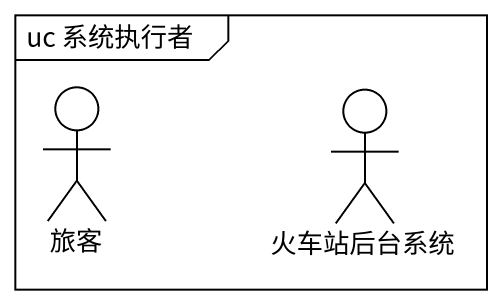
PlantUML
@startuml
mainframe uc 系统执行者
actor 旅客
actor 火车站后台系统
@enduml
